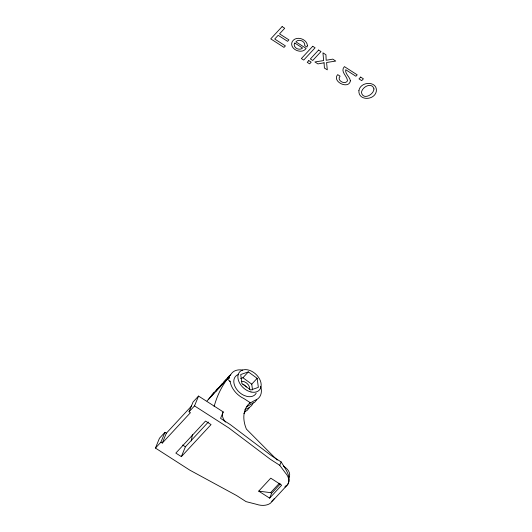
<?xml version="1.0" encoding="UTF-8"?>
<svg xmlns="http://www.w3.org/2000/svg" width="532" height="532" viewBox="0 0 532 532"><rect width="100%" height="100%" fill="white"/><g stroke="black" fill="none" stroke-linecap="round" stroke-linejoin="round"><path stroke-width="0.8" d="M211.789 395.954L212.228 394.644A18.327 12.642 42.8 0 1 214.336 392.097M245.525 410.877L243.955 413.683M253.092 402.704C252.195 406.508 248.298 408.204 244.993 409.52M225.601 422.082A13.466 9.436 22.3 0 1 223.207 411.908L198.542 396.067L194.513 405.896L228.88 427.981L270.243 459.209L279.746 465.314L285.491 473.041A14.916 10.454 22.3 0 1 287.739 484.532L270.436 503.206A14.916 10.454 22.3 0 1 256.517 504.303L246.083 501.643L236.587 495.538L189.811 470.142L155.444 448.064L159.474 438.228L164.947 432.323L166.336 433.214L162.3 443.05L160.91 442.159L164.947 432.323M162.3 443.05L190.429 412.692L189.04 411.801L193.076 401.966L198.542 396.067M181.359 456.642L211.051 424.596L205.532 421.051L175.839 453.091L181.359 456.642L185.389 446.807L208.358 422.016M223.207 411.908L220.561 418.358L230.27 424.596L271.633 455.824L281.135 461.929C285.139 468.559 294.588 480.243 285.032 487.006M279.746 465.314L281.135 461.929M269.644 498.145L281.661 485.177L270.748 478.162L258.725 491.136L269.644 498.145L271.626 493.31L280.371 483.874M285.105 486.793L285.564 485.929M208.238 399.638L212.228 394.644M211.61 396.007L215.6 391.013A18.327 12.642 42.8 0 1 218.792 387.695M215.832 391.446L221.904 383.924M219.177 387.835L223.174 382.841A18.327 12.642 42.8 0 1 226.958 379.19M223.387 383.293L227.377 378.299A18.327 12.642 42.8 0 1 230.569 374.98M249.215 407.871L247.114 410.418L244.74 411.735M256.79 399.698L254.688 402.245L246.436 406.827M166.336 433.214L191.653 405.896M155.444 448.064L160.91 442.159M189.04 411.801L194.513 405.896M225.801 380.214L230.742 374.668A18.327 12.642 42.8 0 1 242.632 370.106M207.041 400.935L227.237 379.143L230.103 381.211A18.327 12.642 42.8 0 0 243.762 398.488L250.279 402.677L249.801 403.196L255.087 400.257A18.327 12.642 42.8 0 0 260.687 386.325M229.625 381.73L230.103 381.211M240.644 378.531L242.931 377.74L248.338 371.901L257.162 378.319L258.359 387.376L250.732 390.016L241.914 383.592L240.717 374.535L248.338 371.901M252.514 389.923L251.749 384.157L257.162 378.319M258.725 491.136L270.615 492.659L279.36 483.229M271.779 501.304L274.312 498.577M250.279 402.677L248.79 403.974A34.075 23.508 42.8 0 0 246.416 429.118L277.225 460.113M270.615 492.659L271.626 493.31M182.629 445.031L185.389 446.807M242.931 377.74L251.749 384.157M283.496 466.092L285.471 467.581A10.879 7.628 22.3 0 1 288.81 477.763M191.374 440.935A159.534 110.064 42.8 0 1 192.418 434.631M214.123 406.461A159.534 110.064 42.8 0 1 227.237 379.143M256.198 393.188A13.393 9.244 42.8 0 1 246.908 396.4L243.862 395.336A13.393 9.244 42.8 0 1 234.166 384.171A13.393 9.244 42.8 0 1 238.403 374.481M241.994 381.291A6.497 4.482 42.8 0 1 249.727 389.424M242.851 384.164A6.497 4.482 42.8 0 1 246.276 386.99M350.382 80.831C348.899 89.875 331.516 81.622 337.7 74.633L340.081 76.162C336.43 79.926 343.938 84.688 346.957 81.589L347.469 80.578C347.037 75.777 339.908 71.547 344.397 66.613L357.205 74.839L355.888 76.262L345.7 69.719C344.902 74.028 349.876 76.734 350.382 80.831M358.901 90.679C358.196 100.88 374.209 100.668 376.264 91.577C378.072 80.851 360.437 80.864 358.901 90.679M373.976 88.937C373.683 94.876 362.977 100.375 361.461 92.521C361.999 86.816 371.954 81.702 373.976 88.937M307.423 45.586L307.011 47.075L304.703 45.592C305.607 41.223 298.658 38.397 295.878 41.815L306.106 48.385C301.837 54.982 288.77 48.984 292.241 41.609C295.932 35.325 306.917 38.796 307.423 45.586M294.834 43.052L294.183 44.316C293.804 48.352 299.769 50.846 302.588 48.033L294.834 43.052M229.186 376.556L226.752 379.662L229.644 377.946L229.186 376.556M282.113 26.6L270.741 38.876L284.008 47.401L285.405 45.898L274.725 39.036L278.176 35.312L287.566 41.343L288.923 39.88L279.533 33.849L284.706 28.263L282.113 26.6M312.75 46.284L301.371 58.56L303.719 60.063L315.09 47.787L312.75 46.284M308.813 60.621L307.23 62.324L309.617 63.853L311.193 62.151L308.813 60.621M318.608 50.048L310.356 58.959L312.736 60.488L320.995 51.577L318.608 50.048M360.676 77.074L358.994 78.896L361.713 80.645L363.403 78.822L360.676 77.074M324.074 62.809L317.95 63.9L314.911 61.951L323.616 60.581L322.957 52.841L325.93 54.749L326.176 60.269L332.753 59.132L335.752 61.06L326.588 62.49L327.286 69.832L324.394 68.043L324.074 62.809M250.998 391.991L247.952 390.927A13.393 9.244 42.8 0 1 239.733 371.828A13.393 9.244 42.8 0 1 259.403 378.704A13.393 9.244 42.8 0 1 250.998 391.991"/></g></svg>
